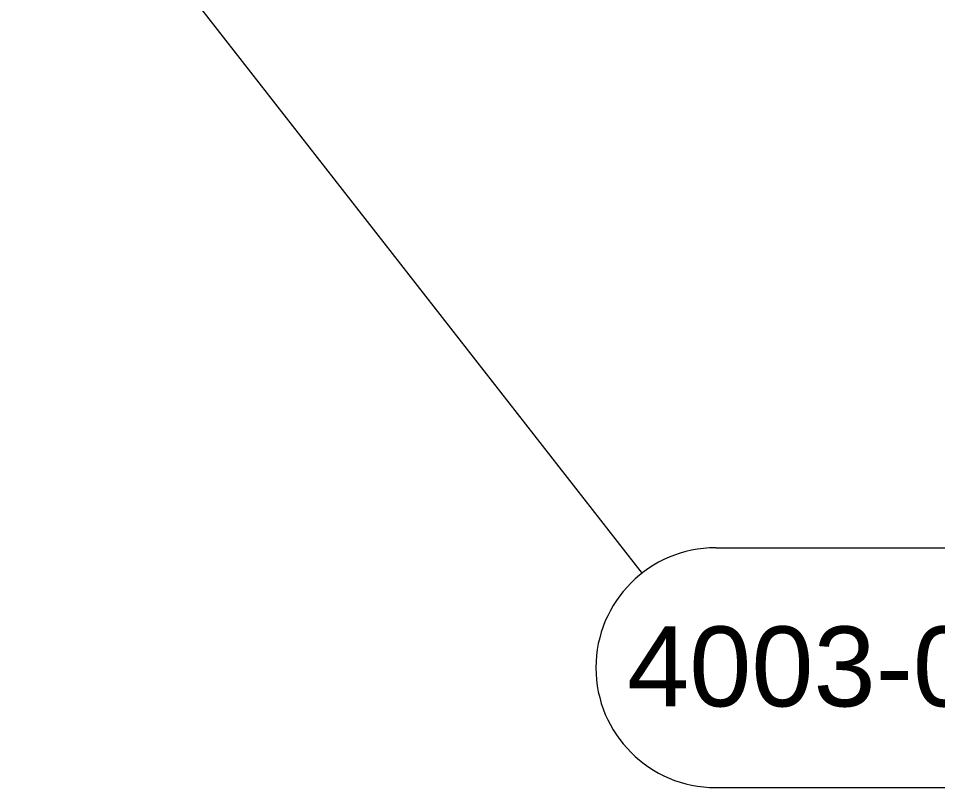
# Model space of a CAD drawing. Header units: millimetres. Extents: x -4172 to 126100, y -2 to 142133.
# Drawn here: x 12874 to 15748, y 39654 to 42059 of the extents above; entities that cross this region are included whole.
import ezdxf

# ---------------------------------------------------------------- set-up
doc = ezdxf.new("R2010")
doc.units = ezdxf.units.MM
doc.header["$LTSCALE"] = 100
doc.layers.add('Symbol', color=7, linetype='Continuous', lineweight=18)
doc.styles.add('Note Text', font='arial.ttf')

# ---------------------------------------------------------------- blocks, each defined once
blk = doc.blocks.new('Balloon21')
at = {"layer": 'Symbol'}
for p, q in [((128.737, 428.206), (148.242, 403.237)), ((150.545, 404.039), (177.037, 404.039)), ((150.545, 396.539), (177.037, 396.539))]:
    blk.add_line(p, q, dxfattribs=at)
blk.add_arc((150.545, 400.289), 3.75, 90, 270, dxfattribs=at)
at = {"layer": 'Symbol', "insert": (163.791, 400.31), "char_height": 2.5, "attachment_point": 5, "style": 'Note Text'}
blk.add_mtext('4003-05-EL004-01:1', dxfattribs=at)

msp = doc.modelspace()

# ---------------------------------------------------------------- block references
at = {"layer": 'Symbol', "xscale": 100, "yscale": 100, "zscale": 100}
msp.add_blockref('Balloon21', (0, 0), dxfattribs=at)

doc.saveas('drawing.dxf')
